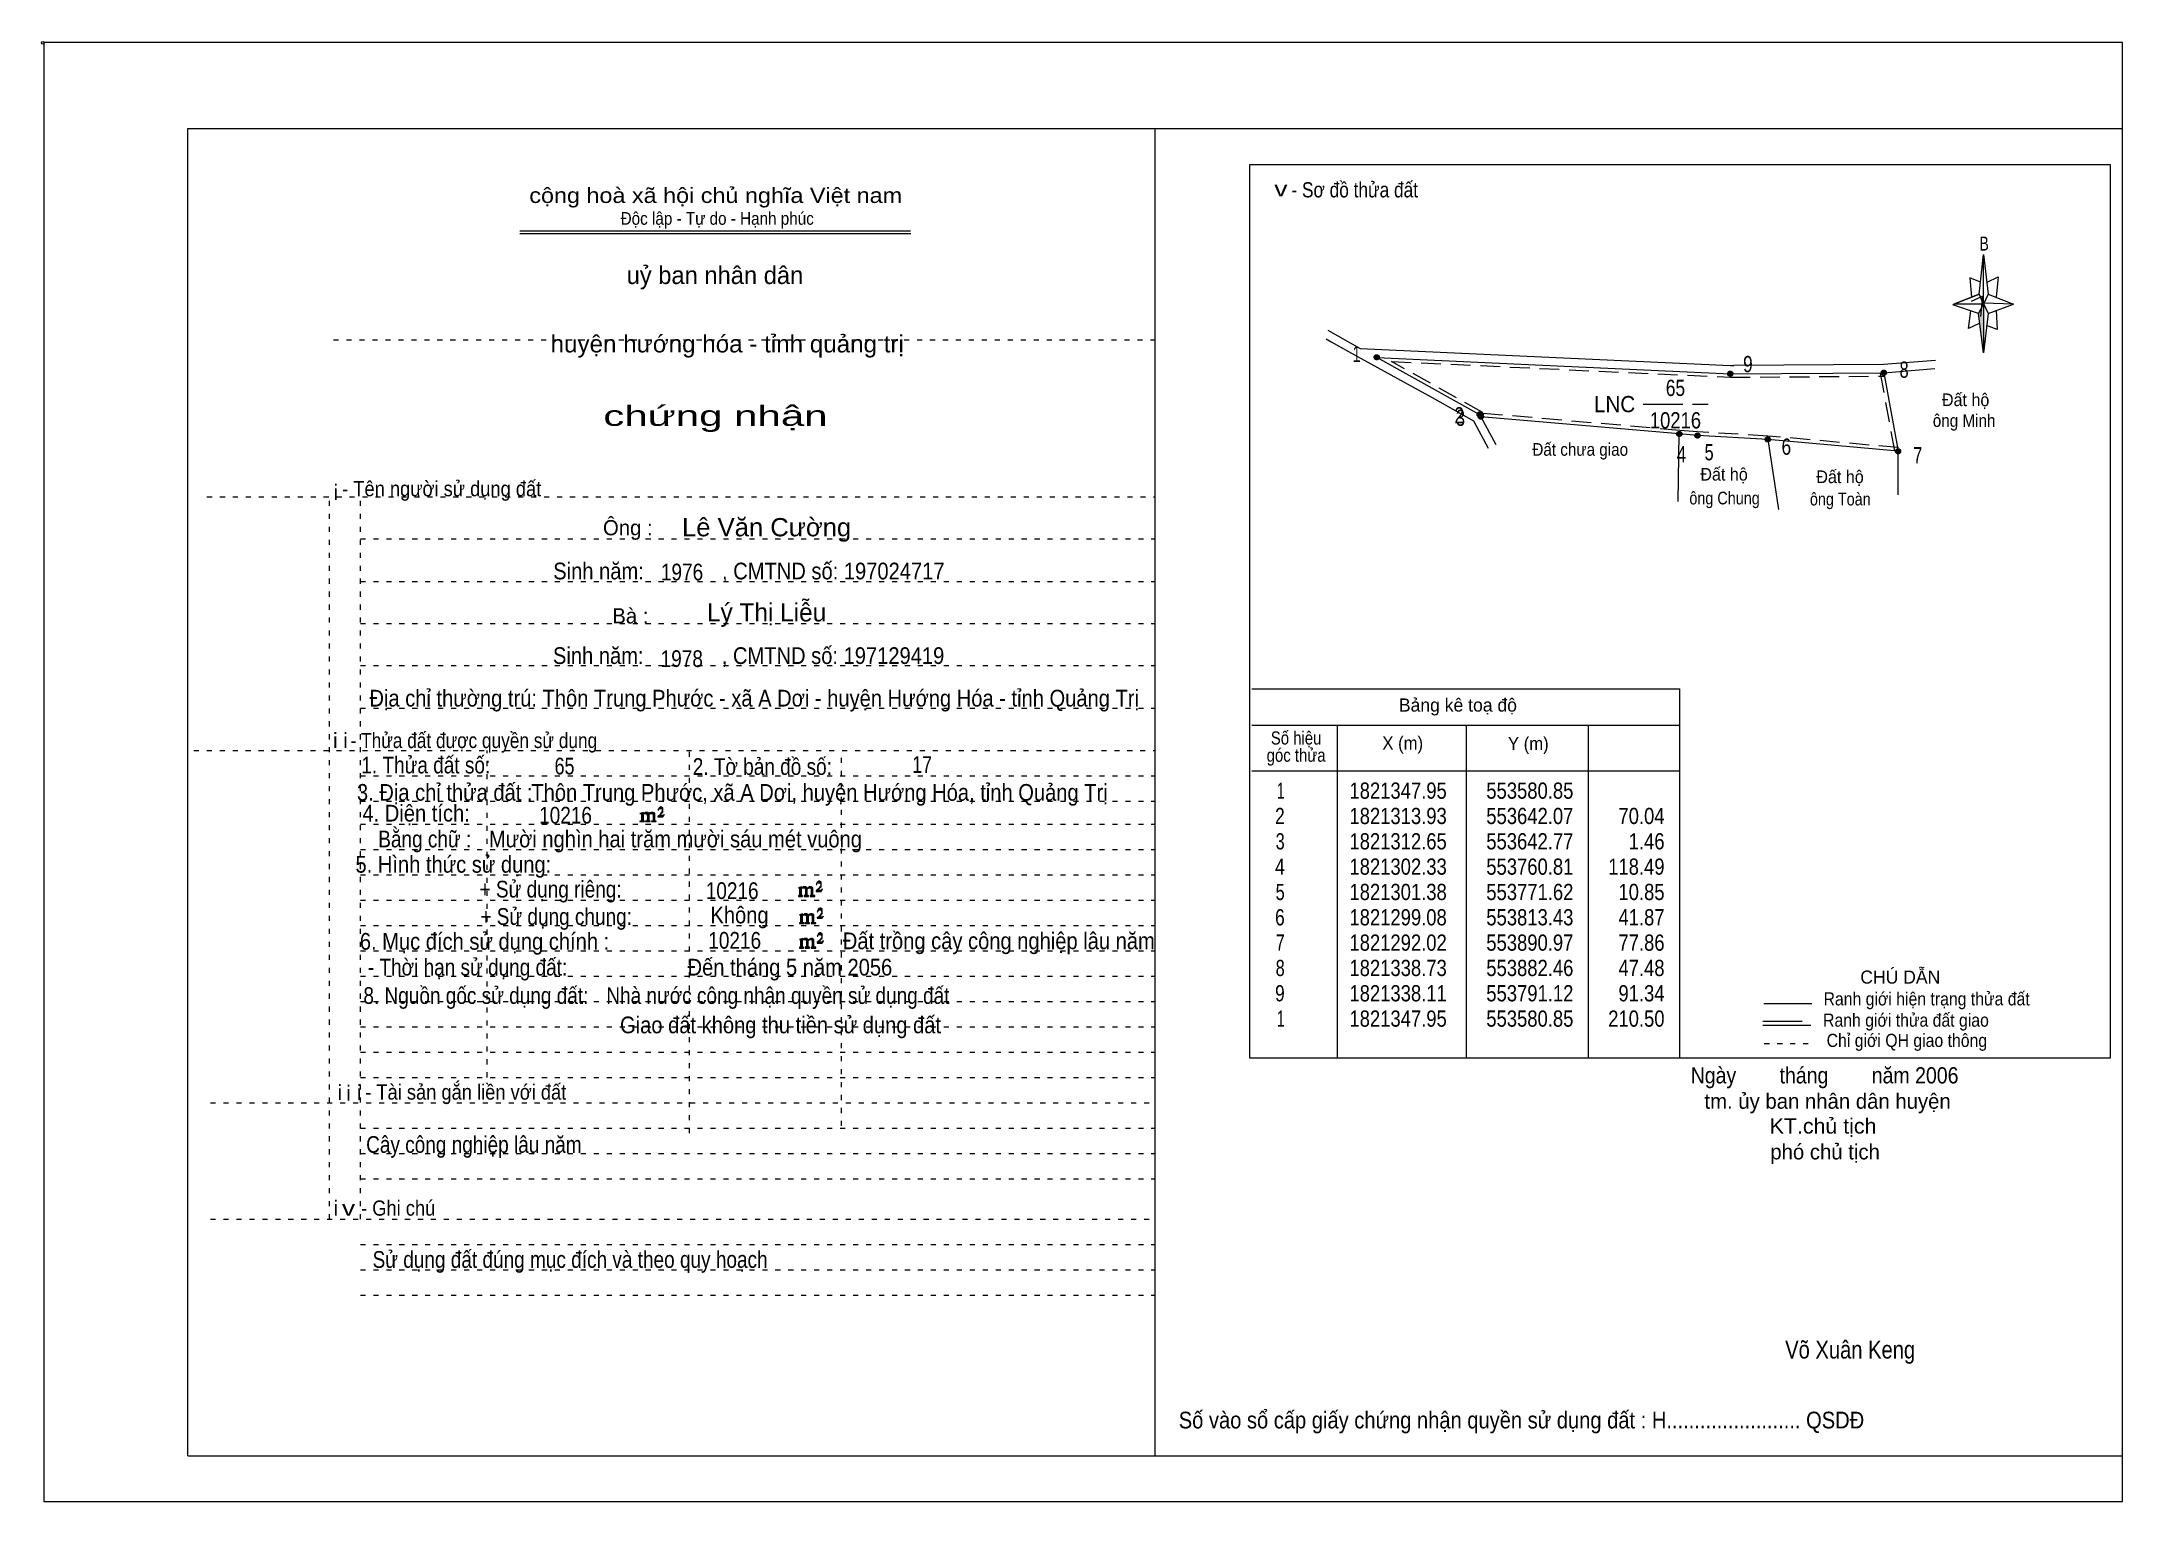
# Model space of a CAD drawing. Header units: centimetres. Extents: x -1.6 to 39.5, y -3.3 to 25.5.
import ezdxf
from ezdxf.enums import TextEntityAlignment as Align

# ---------------------------------------------------------------- set-up
doc = ezdxf.new("R2010")
doc.units = ezdxf.units.CM
doc.header["$LTSCALE"] = 0.13
for name, pattern in [('DOTTED', [1.5, 0.3, -1.2]), ('LONG_DASHED', [7.5, 6, -1.5]), ('MEDIUM_DASHED', [4.5, 3, -1.5])]:
    doc.linetypes.add(name, pattern=pattern)
for name, color, linetype, lineweight in [('1', 7, 'DOTTED', 13), ('10', 7, 'Continuous', 13), ('32', 7, 'LONG_DASHED', 13), ('33', 7, 'LONG_DASHED', 13), ('4', 7, 'Continuous', 13), ('5', 7, 'Continuous', 13), ('50', 7, 'Continuous', 13)]:
    doc.layers.add(name, color=color, linetype=linetype, lineweight=lineweight)
doc.layers.add('30', color=7, linetype='Continuous')

msp = doc.modelspace()

# ---------------------------------------------------------------- hatches: boundary and pattern name
at = {"layer": '32'}
for points in [[(24.837, 19.265, 1), (24.736, 19.265, 1)], [(31.817, 18.939, 1), (31.717, 18.939, 1)], [(34.85, 18.959, 1), (34.75, 18.959, 1)], [(26.869, 18.136, 1), (26.769, 18.136, 1)], [(26.892, 18.093, 1), (26.792, 18.093, 1)], [(30.811, 17.751, 1), (30.711, 17.751, 1)], [(31.17, 17.719, 1), (31.07, 17.719, 1)], [(32.558, 17.643, 1), (32.458, 17.643, 1)], [(35.132, 17.409, 1), (35.032, 17.409, 1)]]:
    msp.add_hatch(color=256, dxfattribs=at).paths.add_polyline_path(points)
at = {"layer": '5'}
msp.add_hatch(color=256, dxfattribs=at).paths.add_polyline_path([(36.77, 20.31), (36.77, 19.35), (36.67, 20.13)])
at = {"layer": '50'}
for points in [[(10.27, 10.13), (10.27, 10.12), (10.27, 10.11), (10.25, 10.11), (10.24, 10.11), (10.24, 10.1), (10.33, 10.1), (10.33, 10.11), (10.32, 10.11), (10.31, 10.11), (10.31, 10.12), (10.31, 10.13), (10.31, 10.24), (10.31, 10.25), (10.32, 10.26), (10.34, 10.26), (10.35, 10.26), (10.36, 10.26), (10.37, 10.25), (10.39, 10.22), (10.39, 10.13), (10.37, 10.12), (10.37, 10.11), (10.36, 10.11), (10.35, 10.11), (10.35, 10.1), (10.44, 10.1), (10.44, 10.11), (10.43, 10.11), (10.42, 10.11), (10.42, 10.12), (10.42, 10.13), (10.42, 10.24), (10.44, 10.26), (10.45, 10.26), (10.46, 10.26), (10.49, 10.26), (10.49, 10.25), (10.5, 10.24), (10.5, 10.22), (10.5, 10.13), (10.5, 10.12), (10.49, 10.11), (10.49, 10.11), (10.47, 10.11), (10.47, 10.1), (10.56, 10.1), (10.56, 10.11), (10.55, 10.11), (10.54, 10.11), (10.53, 10.12), (10.53, 10.13), (10.53, 10.2), (10.53, 10.25), (10.53, 10.26), (10.52, 10.27), (10.5, 10.28), (10.47, 10.28), (10.46, 10.28), (10.44, 10.27), (10.41, 10.25), (10.41, 10.26), (10.4, 10.28), (10.39, 10.28), (10.37, 10.28), (10.35, 10.28), (10.34, 10.28), (10.32, 10.26), (10.31, 10.26), (10.31, 10.25), (10.31, 10.25), (10.31, 10.26), (10.31, 10.28), (10.24, 10.26), (10.24, 10.26), (10.25, 10.26), (10.27, 10.25), (10.27, 10.24), (10.27, 10.23)], [(10.69, 10.19), (10.72, 10.24), (10.72, 10.24), (10.71, 10.22), (10.69, 10.22), (10.68, 10.22), (10.63, 10.22), (10.66, 10.26), (10.67, 10.27), (10.69, 10.28), (10.69, 10.3), (10.69, 10.32), (10.69, 10.34), (10.69, 10.35), (10.69, 10.37), (10.68, 10.38), (10.67, 10.38), (10.66, 10.39), (10.65, 10.39), (10.63, 10.38), (10.63, 10.38), (10.62, 10.37), (10.61, 10.35), (10.59, 10.33), (10.61, 10.33), (10.61, 10.35), (10.62, 10.35), (10.63, 10.36), (10.65, 10.36), (10.66, 10.36), (10.67, 10.35), (10.68, 10.35), (10.68, 10.32), (10.68, 10.3), (10.66, 10.28), (10.66, 10.26), (10.65, 10.25), (10.59, 10.2), (10.59, 10.19)], [(13.39, 8.66), (13.39, 8.65), (13.39, 8.64), (13.38, 8.64), (13.37, 8.64), (13.37, 8.62), (13.45, 8.62), (13.45, 8.64), (13.44, 8.64), (13.43, 8.64), (13.43, 8.65), (13.43, 8.66), (13.43, 8.77), (13.43, 8.78), (13.44, 8.79), (13.47, 8.79), (13.48, 8.79), (13.49, 8.79), (13.5, 8.78), (13.51, 8.74), (13.51, 8.66), (13.5, 8.65), (13.5, 8.64), (13.49, 8.64), (13.48, 8.64), (13.48, 8.62), (13.57, 8.62), (13.57, 8.64), (13.55, 8.64), (13.54, 8.64), (13.54, 8.65), (13.54, 8.66), (13.54, 8.77), (13.57, 8.79), (13.58, 8.79), (13.59, 8.79), (13.61, 8.79), (13.61, 8.78), (13.62, 8.77), (13.62, 8.74), (13.62, 8.66), (13.62, 8.65), (13.61, 8.64), (13.61, 8.64), (13.6, 8.64), (13.6, 8.62), (13.69, 8.62), (13.69, 8.64), (13.67, 8.64), (13.66, 8.64), (13.65, 8.65), (13.65, 8.66), (13.65, 8.73), (13.65, 8.78), (13.65, 8.79), (13.64, 8.8), (13.62, 8.81), (13.6, 8.81), (13.59, 8.81), (13.57, 8.8), (13.53, 8.78), (13.53, 8.79), (13.52, 8.81), (13.51, 8.81), (13.5, 8.81), (13.48, 8.81), (13.47, 8.81), (13.44, 8.79), (13.43, 8.79), (13.43, 8.78), (13.43, 8.78), (13.43, 8.79), (13.43, 8.81), (13.37, 8.79), (13.37, 8.79), (13.38, 8.79), (13.39, 8.78), (13.39, 8.77), (13.39, 8.76)], [(13.82, 8.72), (13.84, 8.77), (13.84, 8.77), (13.83, 8.74), (13.82, 8.74), (13.81, 8.74), (13.75, 8.74), (13.79, 8.79), (13.8, 8.8), (13.82, 8.81), (13.82, 8.83), (13.82, 8.84), (13.82, 8.87), (13.82, 8.88), (13.82, 8.9), (13.81, 8.91), (13.8, 8.91), (13.79, 8.92), (13.77, 8.92), (13.75, 8.91), (13.75, 8.91), (13.74, 8.9), (13.73, 8.88), (13.72, 8.86), (13.73, 8.86), (13.73, 8.88), (13.74, 8.88), (13.75, 8.89), (13.77, 8.89), (13.79, 8.89), (13.8, 8.88), (13.81, 8.88), (13.81, 8.84), (13.81, 8.83), (13.79, 8.81), (13.79, 8.79), (13.77, 8.78), (13.72, 8.73), (13.72, 8.72)], [(13.41, 8.12), (13.41, 8.11), (13.41, 8.1), (13.4, 8.1), (13.39, 8.1), (13.39, 8.09), (13.48, 8.09), (13.48, 8.1), (13.47, 8.1), (13.45, 8.1), (13.45, 8.11), (13.45, 8.12), (13.45, 8.23), (13.45, 8.24), (13.47, 8.26), (13.49, 8.26), (13.5, 8.26), (13.51, 8.26), (13.52, 8.24), (13.53, 8.21), (13.53, 8.12), (13.52, 8.11), (13.52, 8.1), (13.51, 8.1), (13.5, 8.1), (13.5, 8.09), (13.59, 8.09), (13.59, 8.1), (13.58, 8.1), (13.57, 8.1), (13.57, 8.11), (13.57, 8.12), (13.57, 8.23), (13.59, 8.26), (13.6, 8.26), (13.61, 8.26), (13.63, 8.26), (13.63, 8.24), (13.64, 8.23), (13.64, 8.21), (13.64, 8.12), (13.64, 8.11), (13.63, 8.1), (13.63, 8.1), (13.62, 8.1), (13.62, 8.09), (13.71, 8.09), (13.71, 8.1), (13.7, 8.1), (13.69, 8.1), (13.67, 8.11), (13.67, 8.12), (13.67, 8.2), (13.67, 8.24), (13.67, 8.26), (13.66, 8.27), (13.64, 8.28), (13.62, 8.28), (13.61, 8.28), (13.59, 8.27), (13.55, 8.24), (13.55, 8.26), (13.54, 8.28), (13.53, 8.28), (13.52, 8.28), (13.5, 8.28), (13.49, 8.28), (13.47, 8.26), (13.45, 8.26), (13.45, 8.24), (13.45, 8.24), (13.45, 8.26), (13.45, 8.28), (13.39, 8.26), (13.39, 8.26), (13.4, 8.26), (13.41, 8.24), (13.41, 8.23), (13.41, 8.22)], [(13.84, 8.19), (13.86, 8.23), (13.86, 8.23), (13.85, 8.21), (13.84, 8.21), (13.83, 8.21), (13.77, 8.21), (13.81, 8.26), (13.82, 8.27), (13.84, 8.28), (13.84, 8.3), (13.84, 8.31), (13.84, 8.33), (13.84, 8.34), (13.84, 8.37), (13.83, 8.38), (13.82, 8.38), (13.81, 8.39), (13.8, 8.39), (13.77, 8.38), (13.77, 8.38), (13.76, 8.37), (13.75, 8.34), (13.74, 8.32), (13.75, 8.32), (13.75, 8.34), (13.76, 8.34), (13.77, 8.36), (13.8, 8.36), (13.81, 8.36), (13.82, 8.34), (13.83, 8.34), (13.83, 8.31), (13.83, 8.3), (13.81, 8.28), (13.81, 8.26), (13.8, 8.24), (13.74, 8.2), (13.74, 8.19)], [(13.84, 7.7), (13.86, 7.75), (13.86, 7.75), (13.85, 7.72), (13.84, 7.72), (13.83, 7.72), (13.77, 7.72), (13.81, 7.77), (13.82, 7.78), (13.84, 7.79), (13.84, 7.81), (13.84, 7.82), (13.84, 7.85), (13.84, 7.86), (13.84, 7.88), (13.83, 7.89), (13.82, 7.89), (13.81, 7.9), (13.79, 7.9), (13.77, 7.89), (13.77, 7.89), (13.76, 7.88), (13.75, 7.86), (13.74, 7.84), (13.75, 7.84), (13.75, 7.86), (13.76, 7.86), (13.77, 7.87), (13.79, 7.87), (13.81, 7.87), (13.82, 7.86), (13.83, 7.86), (13.83, 7.82), (13.83, 7.81), (13.81, 7.79), (13.81, 7.77), (13.79, 7.76), (13.74, 7.71), (13.74, 7.7)], [(13.41, 7.64), (13.41, 7.63), (13.41, 7.62), (13.4, 7.62), (13.39, 7.62), (13.39, 7.6), (13.47, 7.6), (13.47, 7.62), (13.46, 7.62), (13.45, 7.62), (13.45, 7.63), (13.45, 7.64), (13.45, 7.75), (13.45, 7.76), (13.46, 7.77), (13.49, 7.77), (13.5, 7.77), (13.51, 7.77), (13.52, 7.76), (13.53, 7.72), (13.53, 7.64), (13.52, 7.63), (13.52, 7.62), (13.51, 7.62), (13.5, 7.62), (13.5, 7.6), (13.59, 7.6), (13.59, 7.62), (13.57, 7.62), (13.56, 7.62), (13.56, 7.63), (13.56, 7.64), (13.56, 7.75), (13.59, 7.77), (13.6, 7.77), (13.61, 7.77), (13.63, 7.77), (13.63, 7.76), (13.64, 7.75), (13.64, 7.72), (13.64, 7.64), (13.64, 7.63), (13.63, 7.62), (13.63, 7.62), (13.62, 7.62), (13.62, 7.6), (13.71, 7.6), (13.71, 7.62), (13.69, 7.62), (13.68, 7.62), (13.67, 7.63), (13.67, 7.64), (13.67, 7.71), (13.67, 7.76), (13.67, 7.77), (13.66, 7.78), (13.64, 7.79), (13.62, 7.79), (13.61, 7.79), (13.59, 7.78), (13.55, 7.76), (13.55, 7.77), (13.54, 7.79), (13.53, 7.79), (13.52, 7.79), (13.5, 7.79), (13.49, 7.79), (13.46, 7.77), (13.45, 7.77), (13.45, 7.76), (13.45, 7.76), (13.45, 7.77), (13.45, 7.79), (13.39, 7.77), (13.39, 7.77), (13.4, 7.77), (13.41, 7.76), (13.41, 7.75), (13.41, 7.74)]]:
    msp.add_hatch(color=256, dxfattribs=at).paths.add_polyline_path(points)

# ---------------------------------------------------------------- linework, layer by layer
at = {"layer": '1', "linetype": 'Continuous'}
for p, q in [((1.31, -2.42), (1.31, 23.78)), ((1.31, 23.78), (39.51, 23.78)), ((20.41, -2.42), (20.41, 23.78)), ((39.51, -2.42), (39.51, 23.78)), ((7.87, 21.76), (15.58, 21.76)), ((7.87, 21.71), (15.59, 21.71)), ((36.67, 20.13), (36.16, 20.3)), ((1.31, -2.42), (39.51, -2.42))]:
    msp.add_line(p, q, dxfattribs=at)
at = {"layer": '1'}
for p, q in [((4.19, 19.61), (20.41, 19.61)), ((1.69, 16.51), (20.41, 16.51)), ((4.11, 2.25), (4.11, 16.51)), ((4.72, 2.25), (4.72, 16.51)), ((4.72, 15.68), (20.41, 15.68)), ((4.72, 14.84), (20.41, 14.84)), ((4.72, 14.01), (20.41, 14.01)), ((4.72, 13.18), (20.41, 13.18)), ((4.72, 12.34), (20.41, 12.34)), ((1.43, 11.5), (20.41, 11.5)), ((7.22, 5.05), (7.22, 11.5)), ((11.22, 3.95), (11.22, 11.5)), ((14.22, 4.09), (14.22, 11.5)), ((4.72, 11), (20.41, 11)), ((4.72, 10.5), (20.41, 10.5)), ((4.72, 10.05), (20.41, 10.05)), ((4.72, 9.55), (20.41, 9.55)), ((4.72, 9.05), (20.41, 9.05)), ((4.72, 8.55), (20.41, 8.55)), ((4.72, 8.05), (20.41, 8.05)), ((4.72, 7.55), (20.41, 7.55)), ((4.72, 7.05), (20.41, 7.05)), ((4.72, 6.55), (20.41, 6.55)), ((4.72, 6.05), (20.41, 6.05)), ((4.72, 5.55), (20.41, 5.55)), ((4.72, 5.05), (20.41, 5.05)), ((1.76, 4.55), (20.41, 4.55)), ((4.72, 4.05), (20.41, 4.05)), ((4.72, 3.55), (20.41, 3.55)), ((4.72, 3.05), (20.41, 3.05)), ((1.76, 2.25), (20.41, 2.25)), ((4.72, 1.75), (20.41, 1.75)), ((4.72, 1.25), (20.41, 1.25)), ((4.72, 0.75), (20.41, 0.75))]:
    msp.add_line(p, q, dxfattribs=at)
at = {"layer": '1', "linetype": 'Continuous'}
msp.add_lwpolyline([(-1.53, -3.32), (39.51, -3.32), (39.51, 25.48), (-1.53, 25.48)], close=True, dxfattribs=at)
msp.add_lwpolyline([(36.68, 19.93), (36.47, 19.83), (36.52, 20.18)], dxfattribs=at)
at = {"layer": '10', "linetype": 'MEDIUM_DASHED'}
for p, q in [((34.73, 18.95), (35.01, 17.4)), ((35.09, 17.48), (32.52, 17.71))]:
    msp.add_line(p, q, dxfattribs=at)
at = {"layer": '10'}
for p, q in [((34.8, 18.96), (35.81, 19.04)), ((26.84, 18.09), (27.14, 17.54)), ((30.74, 16.42), (30.76, 17.75)), ((32.51, 17.64), (32.72, 16.26)), ((35.08, 16.55), (35.08, 17.41))]:
    msp.add_line(p, q, dxfattribs=at)
for points in [[(23.82, 19.8), (24.46, 19.44), (31.77, 19.1), (31.84, 19.1)], [(23.79, 19.63), (23.89, 19.57), (24.41, 19.28), (25.33, 18.77), (25.88, 18.47)], [(26.84, 18.09), (26.82, 18.13), (24.79, 19.26), (31.77, 18.94), (34.8, 18.96), (35.08, 17.41), (32.51, 17.64)], [(35.82, 19.2), (34.79, 19.12), (31.84, 19.1)], [(25.88, 18.47), (26.7, 18.01), (26.99, 17.47)], [(32.51, 17.64), (31.12, 17.72), (30.76, 17.75), (26.84, 18.09)]]:
    msp.add_lwpolyline(points, dxfattribs=at)
at = {"layer": '10', "linetype": 'MEDIUM_DASHED'}
for points in [[(26.9, 18.12), (26.87, 18.18), (25.08, 19.18), (31.77, 18.87), (34.8, 18.89)], [(32.51, 17.71), (31.12, 17.79), (30.77, 17.82), (26.85, 18.16)]]:
    msp.add_lwpolyline(points, dxfattribs=at)
at = {"layer": '32'}
for centre in [(24.787, 19.265), (31.767, 18.939), (34.8, 18.959), (26.819, 18.136), (26.842, 18.093), (30.761, 17.751), (31.12, 17.719), (32.508, 17.643), (35.082, 17.409)]:
    msp.add_circle(centre, 0.05, dxfattribs=at)
at = {"layer": '33'}
msp.add_line((30.05, 18.34), (31.33, 18.34), dxfattribs=at)
at = {"layer": '4'}
for p, q in [((22.32, 12.72), (30.77, 12.72)), ((30.77, 5.43), (30.77, 12.72)), ((22.32, 12), (30.77, 12)), ((24.01, 5.43), (24.01, 12)), ((26.56, 5.43), (26.56, 12)), ((28.96, 12), (28.96, 5.43)), ((22.32, 11.1), (30.77, 11.1)), ((32.43, 6.51), (33.38, 6.51)), ((32.41, 6.08), (33.36, 6.08))]:
    msp.add_line(p, q, dxfattribs=at)
at = {"layer": '4', "linetype": 'LONG_DASHED'}
msp.add_line((32.41, 6.16), (33.36, 6.16), dxfattribs=at)
at = {"layer": '4', "linetype": 'DOTTED'}
msp.add_line((32.44, 5.72), (33.43, 5.72), dxfattribs=at)
at = {"layer": '4'}
msp.add_lwpolyline([(22.28, 23.07), (39.27, 23.07), (39.27, 5.43), (22.28, 5.43)], close=True, dxfattribs=at)
msp.add_circle((-1.55, 25.47), 0.025, dxfattribs=at)
at = {"layer": '5'}
for p, q in [((36.68, 20.51), (36.77, 21.29)), ((36.86, 20.51), (37.36, 20.31)), ((37.02, 20.19), (37.04, 19.81)), ((36.86, 20.13), (36.77, 19.35)), ((37.04, 19.81), (36.83, 19.89))]:
    msp.add_line(p, q, dxfattribs=at)
for points in [[(36.77, 21.29), (36.86, 20.51), (36.77, 20.31)], [(36.77, 20.31), (36.18, 20.31), (36.68, 20.51), (36.86, 20.13), (37.36, 20.31), (36.77, 20.33)], [(36.77, 20.31), (36.77, 19.35), (36.67, 20.13)]]:
    msp.add_lwpolyline(points, close=True, dxfattribs=at)
for points in [[(36.71, 20.75), (36.5, 20.83), (36.53, 20.45)], [(36.84, 20.75), (37.06, 20.85), (37.02, 20.45)], [(36.77, 20.31), (36.68, 20.51), (36.18, 20.31)], [(36.53, 20.37), (36.75, 20.47), (36.71, 20.07)], [(36.77, 20.31), (36.86, 20.13), (37.36, 20.31)]]:
    msp.add_lwpolyline(points, dxfattribs=at)
at = {"layer": '50'}
for points in [[(10.27, 10.13), (10.27, 10.12), (10.27, 10.11), (10.25, 10.11), (10.24, 10.11), (10.24, 10.1), (10.33, 10.1), (10.33, 10.11), (10.32, 10.11), (10.31, 10.11), (10.31, 10.12), (10.31, 10.13), (10.31, 10.24), (10.31, 10.25), (10.32, 10.26), (10.34, 10.26), (10.35, 10.26), (10.36, 10.26), (10.37, 10.25), (10.39, 10.22), (10.39, 10.13), (10.37, 10.12), (10.37, 10.11), (10.36, 10.11), (10.35, 10.11), (10.35, 10.1), (10.44, 10.1), (10.44, 10.11), (10.43, 10.11), (10.42, 10.11), (10.42, 10.12), (10.42, 10.13), (10.42, 10.24), (10.44, 10.26), (10.45, 10.26), (10.46, 10.26), (10.49, 10.26), (10.49, 10.25), (10.5, 10.24), (10.5, 10.22), (10.5, 10.13), (10.5, 10.12), (10.49, 10.11), (10.49, 10.11), (10.47, 10.11), (10.47, 10.1), (10.56, 10.1), (10.56, 10.11), (10.55, 10.11), (10.54, 10.11), (10.53, 10.12), (10.53, 10.13), (10.53, 10.2), (10.53, 10.25), (10.53, 10.26), (10.52, 10.27), (10.5, 10.28), (10.47, 10.28), (10.46, 10.28), (10.44, 10.27), (10.41, 10.25), (10.41, 10.26), (10.4, 10.28), (10.39, 10.28), (10.37, 10.28), (10.35, 10.28), (10.34, 10.28), (10.32, 10.26), (10.31, 10.26), (10.31, 10.25), (10.31, 10.25), (10.31, 10.26), (10.31, 10.28), (10.24, 10.26), (10.24, 10.26), (10.25, 10.26), (10.27, 10.25), (10.27, 10.24), (10.27, 10.23)], [(10.69, 10.19), (10.72, 10.24), (10.72, 10.24), (10.71, 10.22), (10.69, 10.22), (10.68, 10.22), (10.63, 10.22), (10.66, 10.26), (10.67, 10.27), (10.69, 10.28), (10.69, 10.3), (10.69, 10.32), (10.69, 10.34), (10.69, 10.35), (10.69, 10.37), (10.68, 10.38), (10.67, 10.38), (10.66, 10.39), (10.65, 10.39), (10.63, 10.38), (10.63, 10.38), (10.62, 10.37), (10.61, 10.35), (10.59, 10.33), (10.61, 10.33), (10.61, 10.35), (10.62, 10.35), (10.63, 10.36), (10.65, 10.36), (10.66, 10.36), (10.67, 10.35), (10.68, 10.35), (10.68, 10.32), (10.68, 10.3), (10.66, 10.28), (10.66, 10.26), (10.65, 10.25), (10.59, 10.2), (10.59, 10.19)], [(13.39, 8.66), (13.39, 8.65), (13.39, 8.64), (13.38, 8.64), (13.37, 8.64), (13.37, 8.62), (13.45, 8.62), (13.45, 8.64), (13.44, 8.64), (13.43, 8.64), (13.43, 8.65), (13.43, 8.66), (13.43, 8.77), (13.43, 8.78), (13.44, 8.79), (13.47, 8.79), (13.48, 8.79), (13.49, 8.79), (13.5, 8.78), (13.51, 8.74), (13.51, 8.66), (13.5, 8.65), (13.5, 8.64), (13.49, 8.64), (13.48, 8.64), (13.48, 8.62), (13.57, 8.62), (13.57, 8.64), (13.55, 8.64), (13.54, 8.64), (13.54, 8.65), (13.54, 8.66), (13.54, 8.77), (13.57, 8.79), (13.58, 8.79), (13.59, 8.79), (13.61, 8.79), (13.61, 8.78), (13.62, 8.77), (13.62, 8.74), (13.62, 8.66), (13.62, 8.65), (13.61, 8.64), (13.61, 8.64), (13.6, 8.64), (13.6, 8.62), (13.69, 8.62), (13.69, 8.64), (13.67, 8.64), (13.66, 8.64), (13.65, 8.65), (13.65, 8.66), (13.65, 8.73), (13.65, 8.78), (13.65, 8.79), (13.64, 8.8), (13.62, 8.81), (13.6, 8.81), (13.59, 8.81), (13.57, 8.8), (13.53, 8.78), (13.53, 8.79), (13.52, 8.81), (13.51, 8.81), (13.5, 8.81), (13.48, 8.81), (13.47, 8.81), (13.44, 8.79), (13.43, 8.79), (13.43, 8.78), (13.43, 8.78), (13.43, 8.79), (13.43, 8.81), (13.37, 8.79), (13.37, 8.79), (13.38, 8.79), (13.39, 8.78), (13.39, 8.77), (13.39, 8.76)], [(13.82, 8.72), (13.84, 8.77), (13.84, 8.77), (13.83, 8.74), (13.82, 8.74), (13.81, 8.74), (13.75, 8.74), (13.79, 8.79), (13.8, 8.8), (13.82, 8.81), (13.82, 8.83), (13.82, 8.84), (13.82, 8.87), (13.82, 8.88), (13.82, 8.9), (13.81, 8.91), (13.8, 8.91), (13.79, 8.92), (13.77, 8.92), (13.75, 8.91), (13.75, 8.91), (13.74, 8.9), (13.73, 8.88), (13.72, 8.86), (13.73, 8.86), (13.73, 8.88), (13.74, 8.88), (13.75, 8.89), (13.77, 8.89), (13.79, 8.89), (13.8, 8.88), (13.81, 8.88), (13.81, 8.84), (13.81, 8.83), (13.79, 8.81), (13.79, 8.79), (13.77, 8.78), (13.72, 8.73), (13.72, 8.72)], [(13.41, 8.12), (13.41, 8.11), (13.41, 8.1), (13.4, 8.1), (13.39, 8.1), (13.39, 8.09), (13.48, 8.09), (13.48, 8.1), (13.47, 8.1), (13.45, 8.1), (13.45, 8.11), (13.45, 8.12), (13.45, 8.23), (13.45, 8.24), (13.47, 8.26), (13.49, 8.26), (13.5, 8.26), (13.51, 8.26), (13.52, 8.24), (13.53, 8.21), (13.53, 8.12), (13.52, 8.11), (13.52, 8.1), (13.51, 8.1), (13.5, 8.1), (13.5, 8.09), (13.59, 8.09), (13.59, 8.1), (13.58, 8.1), (13.57, 8.1), (13.57, 8.11), (13.57, 8.12), (13.57, 8.23), (13.59, 8.26), (13.6, 8.26), (13.61, 8.26), (13.63, 8.26), (13.63, 8.24), (13.64, 8.23), (13.64, 8.21), (13.64, 8.12), (13.64, 8.11), (13.63, 8.1), (13.63, 8.1), (13.62, 8.1), (13.62, 8.09), (13.71, 8.09), (13.71, 8.1), (13.7, 8.1), (13.69, 8.1), (13.67, 8.11), (13.67, 8.12), (13.67, 8.2), (13.67, 8.24), (13.67, 8.26), (13.66, 8.27), (13.64, 8.28), (13.62, 8.28), (13.61, 8.28), (13.59, 8.27), (13.55, 8.24), (13.55, 8.26), (13.54, 8.28), (13.53, 8.28), (13.52, 8.28), (13.5, 8.28), (13.49, 8.28), (13.47, 8.26), (13.45, 8.26), (13.45, 8.24), (13.45, 8.24), (13.45, 8.26), (13.45, 8.28), (13.39, 8.26), (13.39, 8.26), (13.4, 8.26), (13.41, 8.24), (13.41, 8.23), (13.41, 8.22)], [(13.84, 8.19), (13.86, 8.23), (13.86, 8.23), (13.85, 8.21), (13.84, 8.21), (13.83, 8.21), (13.77, 8.21), (13.81, 8.26), (13.82, 8.27), (13.84, 8.28), (13.84, 8.3), (13.84, 8.31), (13.84, 8.33), (13.84, 8.34), (13.84, 8.37), (13.83, 8.38), (13.82, 8.38), (13.81, 8.39), (13.8, 8.39), (13.77, 8.38), (13.77, 8.38), (13.76, 8.37), (13.75, 8.34), (13.74, 8.32), (13.75, 8.32), (13.75, 8.34), (13.76, 8.34), (13.77, 8.36), (13.8, 8.36), (13.81, 8.36), (13.82, 8.34), (13.83, 8.34), (13.83, 8.31), (13.83, 8.3), (13.81, 8.28), (13.81, 8.26), (13.8, 8.24), (13.74, 8.2), (13.74, 8.19)], [(13.84, 7.7), (13.86, 7.75), (13.86, 7.75), (13.85, 7.72), (13.84, 7.72), (13.83, 7.72), (13.77, 7.72), (13.81, 7.77), (13.82, 7.78), (13.84, 7.79), (13.84, 7.81), (13.84, 7.82), (13.84, 7.85), (13.84, 7.86), (13.84, 7.88), (13.83, 7.89), (13.82, 7.89), (13.81, 7.9), (13.79, 7.9), (13.77, 7.89), (13.77, 7.89), (13.76, 7.88), (13.75, 7.86), (13.74, 7.84), (13.75, 7.84), (13.75, 7.86), (13.76, 7.86), (13.77, 7.87), (13.79, 7.87), (13.81, 7.87), (13.82, 7.86), (13.83, 7.86), (13.83, 7.82), (13.83, 7.81), (13.81, 7.79), (13.81, 7.77), (13.79, 7.76), (13.74, 7.71), (13.74, 7.7)], [(13.41, 7.64), (13.41, 7.63), (13.41, 7.62), (13.4, 7.62), (13.39, 7.62), (13.39, 7.6), (13.47, 7.6), (13.47, 7.62), (13.46, 7.62), (13.45, 7.62), (13.45, 7.63), (13.45, 7.64), (13.45, 7.75), (13.45, 7.76), (13.46, 7.77), (13.49, 7.77), (13.5, 7.77), (13.51, 7.77), (13.52, 7.76), (13.53, 7.72), (13.53, 7.64), (13.52, 7.63), (13.52, 7.62), (13.51, 7.62), (13.5, 7.62), (13.5, 7.6), (13.59, 7.6), (13.59, 7.62), (13.57, 7.62), (13.56, 7.62), (13.56, 7.63), (13.56, 7.64), (13.56, 7.75), (13.59, 7.77), (13.6, 7.77), (13.61, 7.77), (13.63, 7.77), (13.63, 7.76), (13.64, 7.75), (13.64, 7.72), (13.64, 7.64), (13.64, 7.63), (13.63, 7.62), (13.63, 7.62), (13.62, 7.62), (13.62, 7.6), (13.71, 7.6), (13.71, 7.62), (13.69, 7.62), (13.68, 7.62), (13.67, 7.63), (13.67, 7.64), (13.67, 7.71), (13.67, 7.76), (13.67, 7.77), (13.66, 7.78), (13.64, 7.79), (13.62, 7.79), (13.61, 7.79), (13.59, 7.78), (13.55, 7.76), (13.55, 7.77), (13.54, 7.79), (13.53, 7.79), (13.52, 7.79), (13.5, 7.79), (13.49, 7.79), (13.46, 7.77), (13.45, 7.77), (13.45, 7.76), (13.45, 7.76), (13.45, 7.77), (13.45, 7.79), (13.39, 7.77), (13.39, 7.77), (13.4, 7.77), (13.41, 7.76), (13.41, 7.75), (13.41, 7.74)]]:
    msp.add_lwpolyline(points, close=True, dxfattribs=at)

# ---------------------------------------------------------------- texts
at = {"layer": '1'}
for s, height, width, p in [('cộng hoà xã hội chủ nghĩa Việt nam', 0.3, 1.15, (11.735, 22.31)), ('v', 0.3, 1.3, (22.895, 22.44)), ('- Sơ đồ thửa đất ', 0.3, 0.85, (24.4, 22.42)), ('Độc lập - Tự do - Hạnh phúc', 0.25, 0.9, (11.765, 21.88)), ('chứng nhận', 0.4, 1.55, (11.73, 17.91)), ('- Tên người sử dụng đất', 0.3, 0.9, (6.325, 16.52)), ('- Thửa đất được quyền sử dụng', 0.3, 0.85, (6.96, 11.55)), ('- Tài sản gắn liền với đất ', 0.3, 0.9, (6.85, 4.61)), ('v', 0.3, 1.3, (4.485, 2.32)), ('- Ghi chú', 0.3, 0.9, (5.465, 2.32))]:
    msp.add_text(s, height=height, dxfattribs=dict(at, width=width)).set_placement(p, align=Align.CENTER)
for s, height, p in [('uỷ ban nhân dân', 0.35, (11.72, 20.71)), ('i', 0.3, (4.235, 16.45)), ('i', 0.3, (4.225, 11.55)), ('i', 0.3, (4.425, 11.55)), ('i', 0.3, (4.315, 4.6)), ('i', 0.3, (4.485, 4.59)), ('i', 0.3, (4.695, 4.6)), ('i', 0.3, (4.235, 2.32))]:
    msp.add_text(s, height=height, dxfattribs=at).set_placement(p, align=Align.CENTER)
at = {"layer": '10'}
for s, height, width, p in [('Đất hộ', 0.25, 0.95, (36.415, 18.3)), ('ông Minh', 0.25, 0.9, (36.385, 17.89)), ('Đất chưa giao', 0.25, 0.9, (28.805, 17.32)), ('Đất hộ', 0.25, 0.95, (31.645, 16.83)), ('Đất hộ', 0.25, 0.95, (33.935, 16.78)), ('ông Chung', 0.25, 0.85, (31.655, 16.36)), ('ông Toàn', 0.25, 0.85, (33.94, 16.34)), ('Võ Xuân Keng', 0.35, 0.85, (34.135, -0.5))]:
    msp.add_text(s, height=height, dxfattribs=dict(at, width=width)).set_placement(p, align=Align.CENTER)
at = {"layer": '30'}
for s, width, p in [('1', 0.65, (22.97, 10.55)), ('1821347.95', 0.85, (26.17, 10.55)), ('553580.85', 0.85, (28.67, 10.55)), ('553580.85', 0.85, (28.67, 10.55)), ('2', 0.8, (22.97, 10.05)), ('1821313.93', 0.85, (26.17, 10.05)), ('553642.07', 0.85, (28.67, 10.05)), ('70.04', 0.85, (30.47, 10.05)), ('3', 0.75, (22.97, 9.55)), ('1821312.65', 0.85, (26.17, 9.55)), ('553642.77', 0.85, (28.67, 9.55)), ('1.46', 0.85, (30.47, 9.55)), ('4', 0.8, (22.97, 9.05)), ('1821302.33', 0.85, (26.17, 9.05)), ('553760.81', 0.85, (28.67, 9.05)), ('118.49', 0.85, (30.47, 9.05)), ('5', 0.75, (22.97, 8.55)), ('1821301.38', 0.85, (26.17, 8.55)), ('553771.62', 0.85, (28.67, 8.55)), ('10.85', 0.85, (30.47, 8.55)), ('6', 0.8, (22.97, 8.05)), ('1821299.08', 0.85, (26.17, 8.05)), ('553813.43', 0.85, (28.67, 8.05)), ('41.87', 0.85, (30.47, 8.05)), ('7', 0.75, (22.97, 7.55)), ('1821292.02', 0.85, (26.17, 7.55)), ('553890.97', 0.85, (28.67, 7.55)), ('77.86', 0.85, (30.47, 7.55)), ('8', 0.75, (22.97, 7.05)), ('1821338.73', 0.85, (26.17, 7.05)), ('553882.46', 0.85, (28.67, 7.05)), ('47.48', 0.85, (30.47, 7.05)), ('9', 0.8, (22.97, 6.55)), ('1821338.11', 0.85, (26.17, 6.55)), ('553791.12', 0.85, (28.67, 6.55)), ('91.34', 0.85, (30.47, 6.55)), ('1', 0.65, (22.97, 6.05)), ('1821347.95', 0.85, (26.17, 6.05)), ('553580.85', 0.85, (28.67, 6.05)), ('210.50', 0.85, (30.47, 6.05))]:
    msp.add_text(s, height=0.32, dxfattribs=dict(at, width=width)).set_placement(p, align=Align.RIGHT)
at = {"layer": '32'}
for s, width, p in [('1', 0.65, (24.39, 19.17)), ('9', 0.8, (32.115, 18.97)), ('8', 0.75, (35.2, 18.86)), ('2', 0.8, (26.415, 17.96)), ('3', 0.75, (26.44, 17.91)), ('4', 0.8, (30.805, 17.19)), ('5', 0.75, (31.35, 17.23)), ('6', 0.8, (32.875, 17.34)), ('7', 0.75, (35.47, 17.17))]:
    msp.add_text(s, height=0.32, dxfattribs=dict(at, width=width)).set_placement(p, align=Align.CENTER)
at = {"layer": '33', "width": 0.95}
msp.add_text('LNC', height=0.32, dxfattribs=at).set_placement((29.89, 18.18), align=Align.RIGHT)
at = {"layer": '33'}
for s, width, p in [('65', 0.8, (30.685, 18.5)), ('10216', 0.85, (30.685, 17.86))]:
    msp.add_text(s, height=0.32, dxfattribs=dict(at, width=width)).set_placement(p, align=Align.CENTER)
at = {"layer": '4'}
for s, p in [('Bảng kê toạ độ', (26.39, 12.27)), ('CHÚ DẪN', (35.125, 6.9))]:
    msp.add_text(s, height=0.2591, dxfattribs=at).set_placement(p, align=Align.CENTER)
for s, width, p in [('góc thửa', 0.85, (23.195, 11.28)), ('Số hiệu', 0.85, (23.195, 11.62)), ('X (m)', 0.95, (25.3, 11.52)), ('Y (m)', 0.95, (27.78, 11.51)), ('Ranh giới hiện trạng thửa đất', 0.9, (35.645, 6.47)), ('Ranh giới thửa đất giao ', 0.9, (35.28, 6.05)), ('Chỉ giới QH giao thông', 0.9, (35.255, 5.65))]:
    msp.add_text(s, height=0.2591, dxfattribs=dict(at, width=width)).set_placement(p, align=Align.CENTER)
at = {"layer": '5', "width": 0.75}
msp.add_text('B', height=0.276, dxfattribs=at).set_placement((36.78, 21.37), align=Align.CENTER)
at = {"layer": '50'}
for s, height, width, p in [('  huyện hướng hóa - tỉnh quảng trị', 0.34, 1.05, (11.83, 19.36)), ('Lê Văn Cường', 0.36, 1.05, (12.74, 15.73)), ('Sinh năm:              , CMTND số: 197024717', 0.33, 0.9, (12.39, 14.88)), ('1976', 0.33, 0.85, (11.07, 14.86)), ('Sinh năm:              , CMTND số: 197129419', 0.33, 0.9, (12.385, 13.21)), ('1978', 0.33, 0.85, (11.065, 13.15)), ('Địa chỉ thường trú: Thôn Trung Phước - xã A Dơi - huyện Hướng Hóa - tỉnh Quảng Trị', 0.33, 0.9, (12.495, 12.37)), ('1. Thửa đất số:  ', 0.33, 0.85, (6.115, 11.05)), ('65', 0.33, 0.8, (8.75, 11.03)), ('2. Tờ bản đồ số:  ', 0.33, 0.85, (12.76, 11.02)), ('17', 0.33, 0.8, (15.81, 11.06)), ('3. Địa chỉ thửa đất : ', 0.33, 0.9, (6.44, 10.51)), ('Thôn Trung Phước, xã A Dơi, huyện Hướng Hóa, tỉnh Quảng Trị', 0.33, 0.9, (13.785, 10.51)), ('4. Diện tích: ', 0.33, 0.9, (5.875, 10.1)), ('10216', 0.33, 0.85, (8.77, 10.06)), ('Bằng chữ :', 0.33, 0.85, (5.99, 9.59)), ('Mười nghìn hai trăm mười sáu mét vuông', 0.33, 0.9, (10.94, 9.59)), ('5. Hình thức sử dụng:', 0.33, 0.9, (6.555, 9.09)), ('+ Sử dụng riêng:', 0.33, 0.85, (8.475, 8.6)), ('10216', 0.33, 0.85, (12.06, 8.57)), ('+ Sử dụng chung:', 0.33, 0.85, (8.585, 8.06)), ('Không', 0.33, 0.9, (12.205, 8.09)), ('6. Mục đích sử dụng chính :', 0.33, 0.9, (7.17, 7.57)), ('10216', 0.33, 0.85, (12.11, 7.59)), ('Đất trồng cây công nghiệp lâu năm', 0.33, 0.9, (17.325, 7.58)), ('- Thời hạn sử dụng đất:', 0.33, 0.85, (6.835, 7.06)), ('Đến tháng 5 năm 2056', 0.33, 0.9, (13.2, 7.06)), ('8. Nguồn gốc sử dụng đất:', 0.33, 0.85, (7, 6.5)), ('Nhà nước công nhận quyền sử dụng đất ', 0.33, 0.85, (13.015, 6.5)), ('Giao đất không thu tiền sử dụng đất', 0.33, 0.9, (13.015, 5.92)), ('Ngày        tháng        năm 2006', 0.32, 0.9, (33.63, 4.93)), ('KT.chủ tịch', 0.3, 1.05, (33.6, 3.94)), ('Cây công nghiệp lâu năm', 0.33, 0.85, (6.96, 3.56)), ('Sử dụng đất đúng mục đích và theo quy hoạch', 0.33, 0.85, (8.86, 1.29)), ('Số vào sổ cấp giấy chứng nhận quyền sử dụng đất : H........................ QSDĐ', 0.33, 0.9, (27.645, -1.88))]:
    msp.add_text(s, height=height, dxfattribs=dict(at, width=width)).set_placement(p, align=Align.CENTER)
for s, height, p in [('Ông :', 0.3, (10, 15.75)), ('Lý Thị Liễu', 0.36, (12.74, 14.05)), ('Bà :', 0.3, (10.05, 14.01)), ('tm. ủy ban nhân dân huyện ', 0.3, (33.745, 4.43)), ('phó chủ tịch', 0.3, (33.64, 3.43))]:
    msp.add_text(s, height=height, dxfattribs=at).set_placement(p, align=Align.CENTER)

doc.saveas('drawing.dxf')
